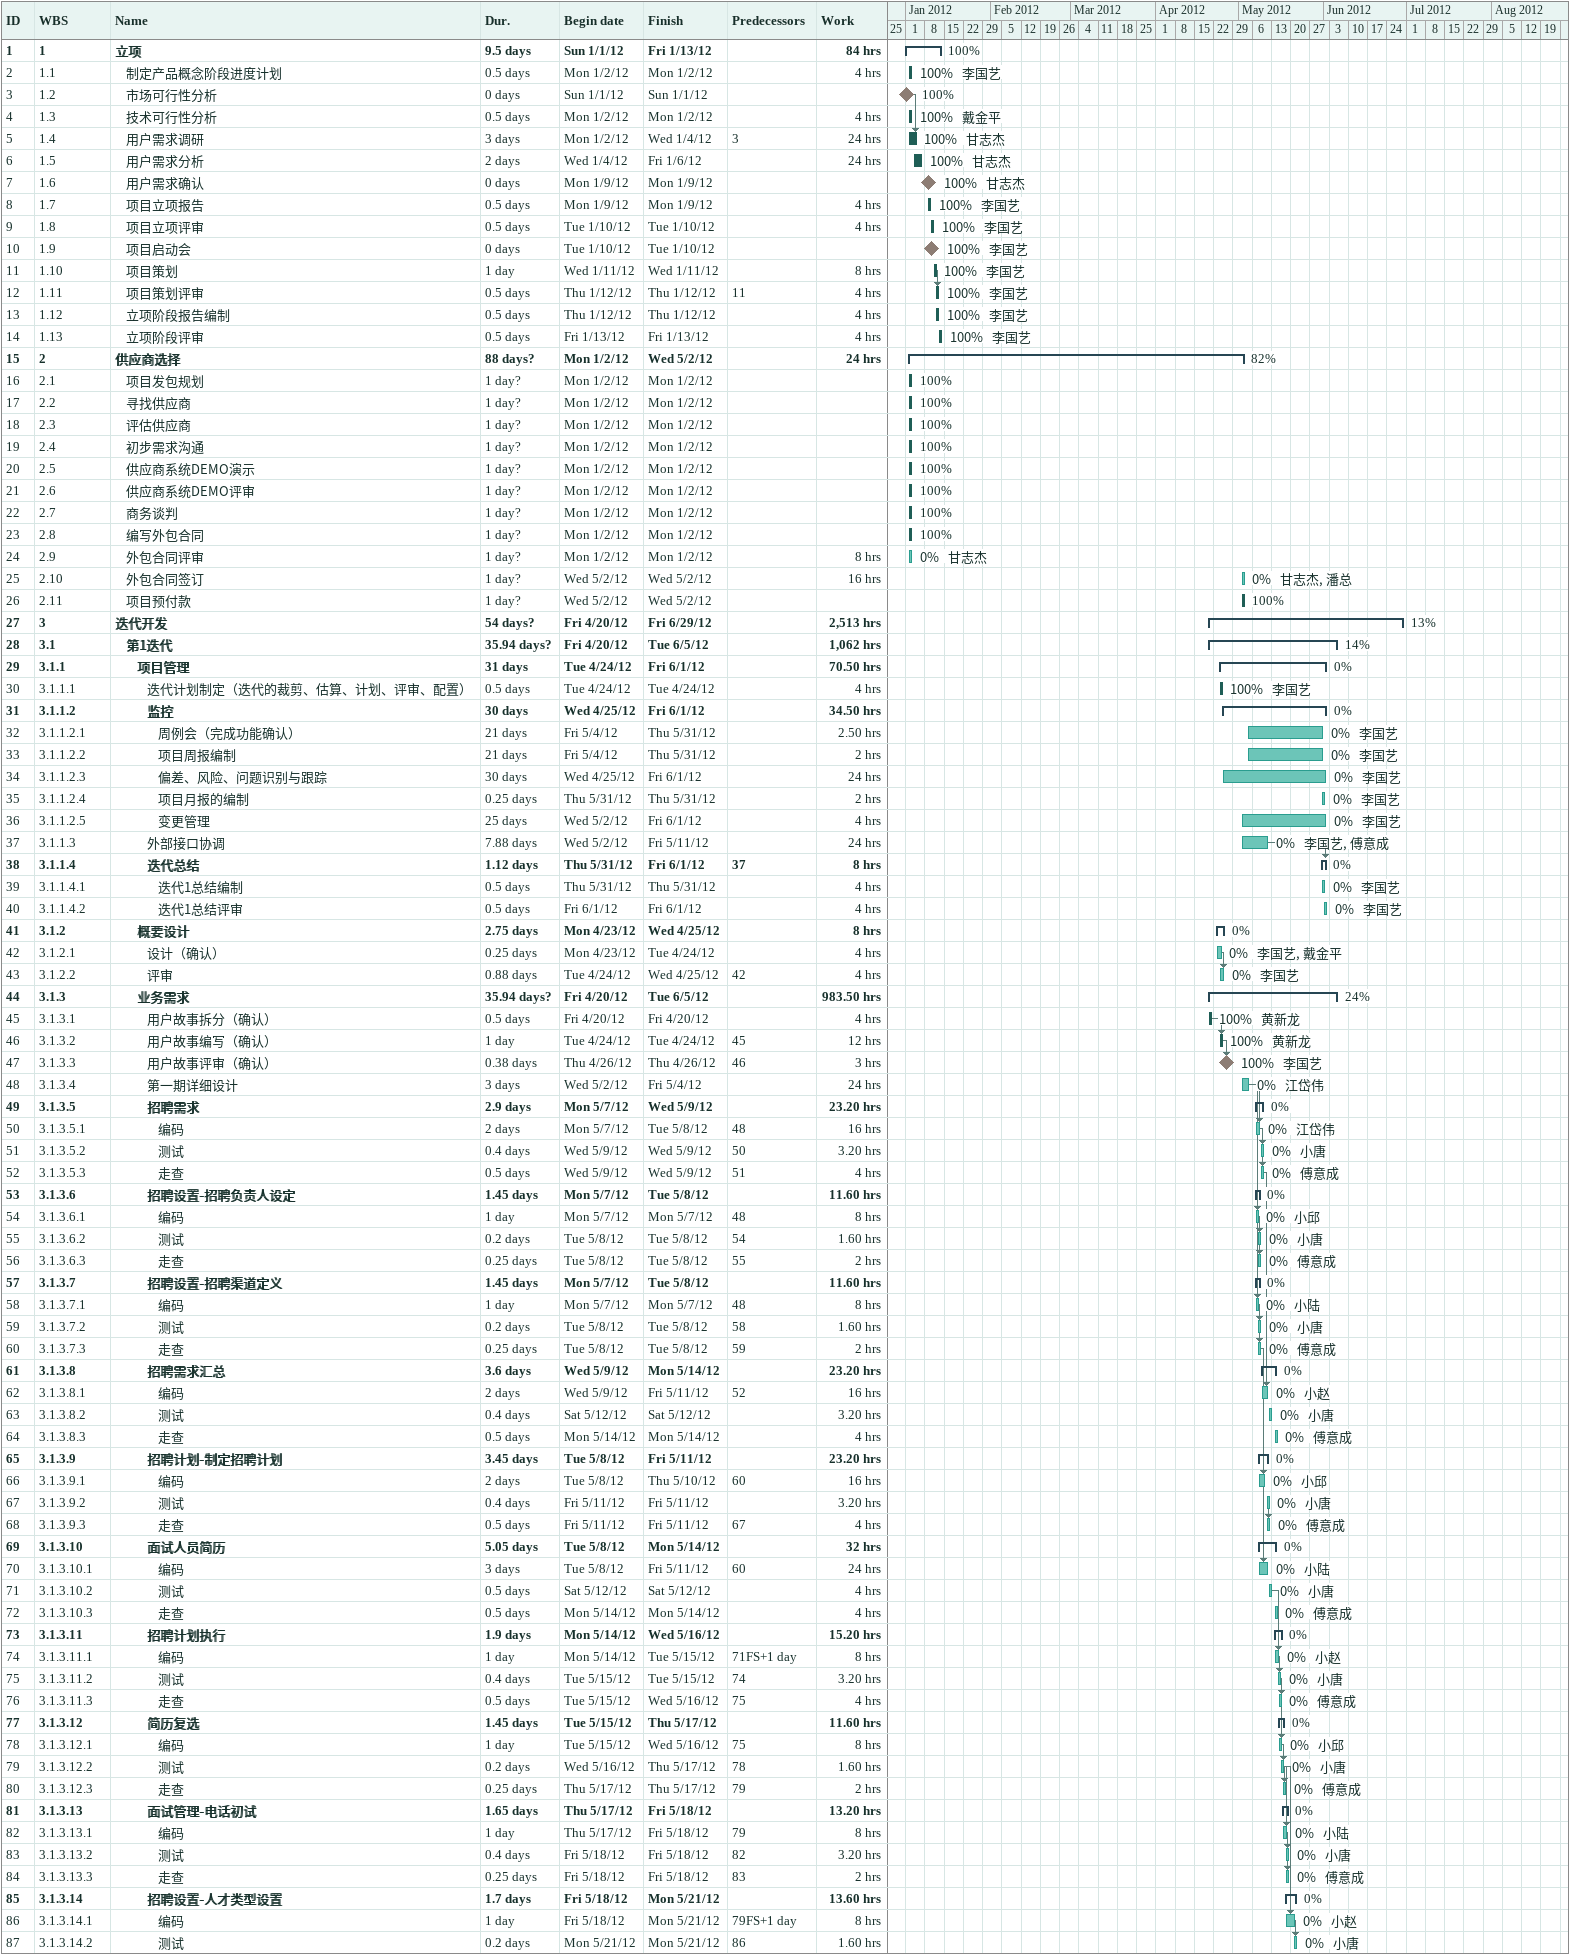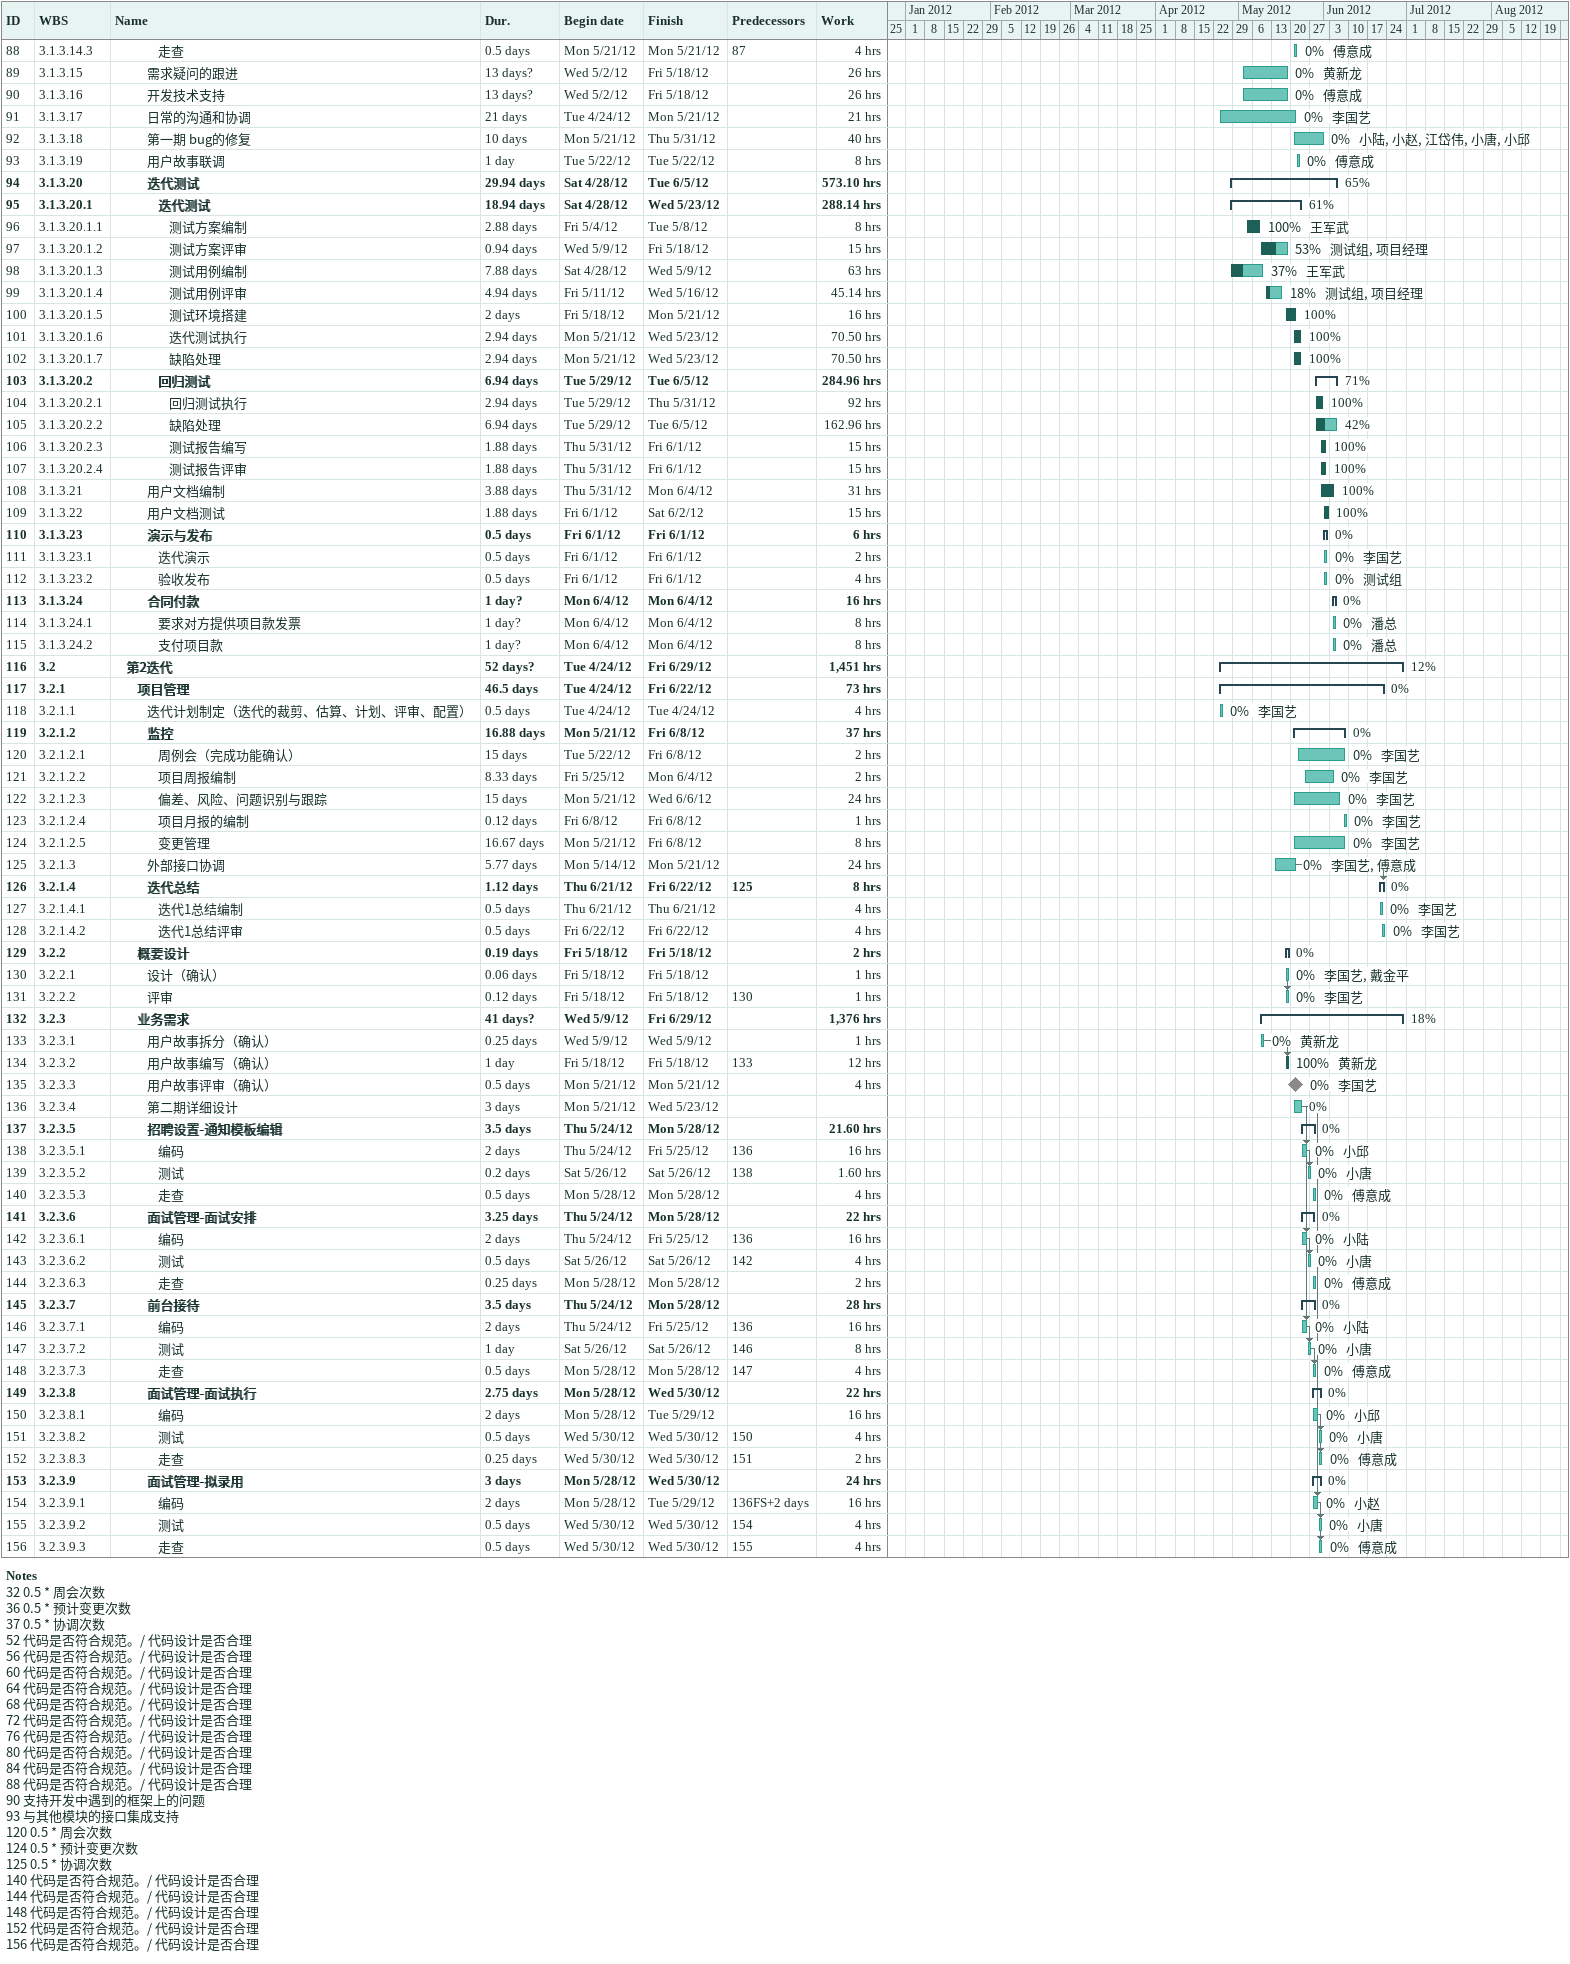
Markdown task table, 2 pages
| ID | WBS | Task | Duration | Start | Finish | Predecessors | Resources | % complete | Work (h) |
|---|---|---|---|---|---|---|---|---|---|
| 1 | 1 | **立项** | 9.5d | 2012-01-01 | 2012-01-13 |  |  | 100 | 84 |
| 2 | 1.1 | 制定产品概念阶段进度计划 | 0.5d | 2012-01-02 | 2012-01-02 |  | 李国艺 | 100 | 4 |
| 3 | 1.2 | 市场可行性分析 | 0d | 2012-01-01 | 2012-01-01 |  |  | 100 |  |
| 4 | 1.3 | 技术可行性分析 | 0.5d | 2012-01-02 | 2012-01-02 |  | 戴金平 | 100 | 4 |
| 5 | 1.4 | 用户需求调研 | 3d | 2012-01-02 | 2012-01-04 | 3 | 甘志杰 | 100 | 24 |
| 6 | 1.5 | 用户需求分析 | 2d | 2012-01-04 | 2012-01-06 |  | 甘志杰 | 100 | 24 |
| 7 | 1.6 | 用户需求确认 | 0d | 2012-01-09 | 2012-01-09 |  | 甘志杰 | 100 |  |
| 8 | 1.7 | 项目立项报告 | 0.5d | 2012-01-09 | 2012-01-09 |  | 李国艺 | 100 | 4 |
| 9 | 1.8 | 项目立项评审 | 0.5d | 2012-01-10 | 2012-01-10 |  | 李国艺 | 100 | 4 |
| 10 | 1.9 | 项目启动会 | 0d | 2012-01-10 | 2012-01-10 |  | 李国艺 | 100 |  |
| 11 | 1.10 | 项目策划 | 1d | 2012-01-11 | 2012-01-11 |  | 李国艺 | 100 | 8 |
| 12 | 1.11 | 项目策划评审 | 0.5d | 2012-01-12 | 2012-01-12 | 11 | 李国艺 | 100 | 4 |
| 13 | 1.12 | 立项阶段报告编制 | 0.5d | 2012-01-12 | 2012-01-12 |  | 李国艺 | 100 | 4 |
| 14 | 1.13 | 立项阶段评审 | 0.5d | 2012-01-13 | 2012-01-13 |  | 李国艺 | 100 | 4 |
| 15 | 2 | **供应商选择** | 88d? | 2012-01-02 | 2012-05-02 |  |  | 82 | 24 |
| 16 | 2.1 | 项目发包规划 | 1d? | 2012-01-02 | 2012-01-02 |  |  | 100 |  |
| 17 | 2.2 | 寻找供应商 | 1d? | 2012-01-02 | 2012-01-02 |  |  | 100 |  |
| 18 | 2.3 | 评估供应商 | 1d? | 2012-01-02 | 2012-01-02 |  |  | 100 |  |
| 19 | 2.4 | 初步需求沟通 | 1d? | 2012-01-02 | 2012-01-02 |  |  | 100 |  |
| 20 | 2.5 | 供应商系统DEMO演示 | 1d? | 2012-01-02 | 2012-01-02 |  |  | 100 |  |
| 21 | 2.6 | 供应商系统DEMO评审 | 1d? | 2012-01-02 | 2012-01-02 |  |  | 100 |  |
| 22 | 2.7 | 商务谈判 | 1d? | 2012-01-02 | 2012-01-02 |  |  | 100 |  |
| 23 | 2.8 | 编写外包合同 | 1d? | 2012-01-02 | 2012-01-02 |  |  | 100 |  |
| 24 | 2.9 | 外包合同评审 | 1d? | 2012-01-02 | 2012-01-02 |  | 甘志杰 | 0 | 8 |
| 25 | 2.10 | 外包合同签订 | 1d? | 2012-05-02 | 2012-05-02 |  | 甘志杰, 潘总 | 0 | 16 |
| 26 | 2.11 | 项目预付款 | 1d? | 2012-05-02 | 2012-05-02 |  |  | 100 |  |
| 27 | 3 | **迭代开发** | 54d? | 2012-04-20 | 2012-06-29 |  |  | 13 | 2513 |
| 28 | 3.1 | **第1迭代** | 35.94d? | 2012-04-20 | 2012-06-05 |  |  | 14 | 1062 |
| 29 | 3.1.1 | **项目管理** | 31d | 2012-04-24 | 2012-06-01 |  |  | 0 | 70.50 |
| 30 | 3.1.1.1 | 迭代计划制定（迭代的裁剪、估算、计划、评审、配置） | 0.5d | 2012-04-24 | 2012-04-24 |  | 李国艺 | 100 | 4 |
| 31 | 3.1.1.2 | **监控** | 30d | 2012-04-25 | 2012-06-01 |  |  | 0 | 34.50 |
| 32 | 3.1.1.2.1 | 周例会（完成功能确认） | 21d | 2012-05-04 | 2012-05-31 |  | 李国艺 | 0 | 2.50 |
| 33 | 3.1.1.2.2 | 项目周报编制 | 21d | 2012-05-04 | 2012-05-31 |  | 李国艺 | 0 | 2 |
| 34 | 3.1.1.2.3 | 偏差、风险、问题识别与跟踪 | 30d | 2012-04-25 | 2012-06-01 |  | 李国艺 | 0 | 24 |
| 35 | 3.1.1.2.4 | 项目月报的编制 | 0.25d | 2012-05-31 | 2012-05-31 |  | 李国艺 | 0 | 2 |
| 36 | 3.1.1.2.5 | 变更管理 | 25d | 2012-05-02 | 2012-06-01 |  | 李国艺 | 0 | 4 |
| 37 | 3.1.1.3 | 外部接口协调 | 7.88d | 2012-05-02 | 2012-05-11 |  | 李国艺, 傅意成 | 0 | 24 |
| 38 | 3.1.1.4 | **迭代总结** | 1.12d | 2012-05-31 | 2012-06-01 | 37 |  | 0 | 8 |
| 39 | 3.1.1.4.1 | 迭代1总结编制 | 0.5d | 2012-05-31 | 2012-05-31 |  | 李国艺 | 0 | 4 |
| 40 | 3.1.1.4.2 | 迭代1总结评审 | 0.5d | 2012-06-01 | 2012-06-01 |  | 李国艺 | 0 | 4 |
| 41 | 3.1.2 | **概要设计** | 2.75d | 2012-04-23 | 2012-04-25 |  |  | 0 | 8 |
| 42 | 3.1.2.1 | 设计（确认） | 0.25d | 2012-04-23 | 2012-04-24 |  | 李国艺, 戴金平 | 0 | 4 |
| 43 | 3.1.2.2 | 评审 | 0.88d | 2012-04-24 | 2012-04-25 | 42 | 李国艺 | 0 | 4 |
| 44 | 3.1.3 | **业务需求** | 35.94d? | 2012-04-20 | 2012-06-05 |  |  | 24 | 983.50 |
| 45 | 3.1.3.1 | 用户故事拆分（确认） | 0.5d | 2012-04-20 | 2012-04-20 |  | 黄新龙 | 100 | 4 |
| 46 | 3.1.3.2 | 用户故事编写（确认） | 1d | 2012-04-24 | 2012-04-24 | 45 | 黄新龙 | 100 | 12 |
| 47 | 3.1.3.3 | 用户故事评审（确认） | 0.38d | 2012-04-26 | 2012-04-26 | 46 | 李国艺 | 100 | 3 |
| 48 | 3.1.3.4 | 第一期详细设计 | 3d | 2012-05-02 | 2012-05-04 |  | 江岱伟 | 0 | 24 |
| 49 | 3.1.3.5 | **招聘需求** | 2.9d | 2012-05-07 | 2012-05-09 |  |  | 0 | 23.20 |
| 50 | 3.1.3.5.1 | 编码 | 2d | 2012-05-07 | 2012-05-08 | 48 | 江岱伟 | 0 | 16 |
| 51 | 3.1.3.5.2 | 测试 | 0.4d | 2012-05-09 | 2012-05-09 | 50 | 小唐 | 0 | 3.20 |
| 52 | 3.1.3.5.3 | 走查 | 0.5d | 2012-05-09 | 2012-05-09 | 51 | 傅意成 | 0 | 4 |
| 53 | 3.1.3.6 | **招聘设置-招聘负责人设定** | 1.45d | 2012-05-07 | 2012-05-08 |  |  | 0 | 11.60 |
| 54 | 3.1.3.6.1 | 编码 | 1d | 2012-05-07 | 2012-05-07 | 48 | 小邱 | 0 | 8 |
| 55 | 3.1.3.6.2 | 测试 | 0.2d | 2012-05-08 | 2012-05-08 | 54 | 小唐 | 0 | 1.60 |
| 56 | 3.1.3.6.3 | 走查 | 0.25d | 2012-05-08 | 2012-05-08 | 55 | 傅意成 | 0 | 2 |
| 57 | 3.1.3.7 | **招聘设置-招聘渠道定义** | 1.45d | 2012-05-07 | 2012-05-08 |  |  | 0 | 11.60 |
| 58 | 3.1.3.7.1 | 编码 | 1d | 2012-05-07 | 2012-05-07 | 48 | 小陆 | 0 | 8 |
| 59 | 3.1.3.7.2 | 测试 | 0.2d | 2012-05-08 | 2012-05-08 | 58 | 小唐 | 0 | 1.60 |
| 60 | 3.1.3.7.3 | 走查 | 0.25d | 2012-05-08 | 2012-05-08 | 59 | 傅意成 | 0 | 2 |
| 61 | 3.1.3.8 | **招聘需求汇总** | 3.6d | 2012-05-09 | 2012-05-14 |  |  | 0 | 23.20 |
| 62 | 3.1.3.8.1 | 编码 | 2d | 2012-05-09 | 2012-05-11 | 52 | 小赵 | 0 | 16 |
| 63 | 3.1.3.8.2 | 测试 | 0.4d | 2012-05-12 | 2012-05-12 |  | 小唐 | 0 | 3.20 |
| 64 | 3.1.3.8.3 | 走查 | 0.5d | 2012-05-14 | 2012-05-14 |  | 傅意成 | 0 | 4 |
| 65 | 3.1.3.9 | **招聘计划-制定招聘计划** | 3.45d | 2012-05-08 | 2012-05-11 |  |  | 0 | 23.20 |
| 66 | 3.1.3.9.1 | 编码 | 2d | 2012-05-08 | 2012-05-10 | 60 | 小邱 | 0 | 16 |
| 67 | 3.1.3.9.2 | 测试 | 0.4d | 2012-05-11 | 2012-05-11 |  | 小唐 | 0 | 3.20 |
| 68 | 3.1.3.9.3 | 走查 | 0.5d | 2012-05-11 | 2012-05-11 | 67 | 傅意成 | 0 | 4 |
| 69 | 3.1.3.10 | **面试人员简历** | 5.05d | 2012-05-08 | 2012-05-14 |  |  | 0 | 32 |
| 70 | 3.1.3.10.1 | 编码 | 3d | 2012-05-08 | 2012-05-11 | 60 | 小陆 | 0 | 24 |
| 71 | 3.1.3.10.2 | 测试 | 0.5d | 2012-05-12 | 2012-05-12 |  | 小唐 | 0 | 4 |
| 72 | 3.1.3.10.3 | 走查 | 0.5d | 2012-05-14 | 2012-05-14 |  | 傅意成 | 0 | 4 |
| 73 | 3.1.3.11 | **招聘计划执行** | 1.9d | 2012-05-14 | 2012-05-16 |  |  | 0 | 15.20 |
| 74 | 3.1.3.11.1 | 编码 | 1d | 2012-05-14 | 2012-05-15 | 71FS+1d | 小赵 | 0 | 8 |
| 75 | 3.1.3.11.2 | 测试 | 0.4d | 2012-05-15 | 2012-05-15 | 74 | 小唐 | 0 | 3.20 |
| 76 | 3.1.3.11.3 | 走查 | 0.5d | 2012-05-15 | 2012-05-16 | 75 | 傅意成 | 0 | 4 |
| 77 | 3.1.3.12 | **简历复选** | 1.45d | 2012-05-15 | 2012-05-17 |  |  | 0 | 11.60 |
| 78 | 3.1.3.12.1 | 编码 | 1d | 2012-05-15 | 2012-05-16 | 75 | 小邱 | 0 | 8 |
| 79 | 3.1.3.12.2 | 测试 | 0.2d | 2012-05-16 | 2012-05-17 | 78 | 小唐 | 0 | 1.60 |
| 80 | 3.1.3.12.3 | 走查 | 0.25d | 2012-05-17 | 2012-05-17 | 79 | 傅意成 | 0 | 2 |
| 81 | 3.1.3.13 | **面试管理-电话初试** | 1.65d | 2012-05-17 | 2012-05-18 |  |  | 0 | 13.20 |
| 82 | 3.1.3.13.1 | 编码 | 1d | 2012-05-17 | 2012-05-18 | 79 | 小陆 | 0 | 8 |
| 83 | 3.1.3.13.2 | 测试 | 0.4d | 2012-05-18 | 2012-05-18 | 82 | 小唐 | 0 | 3.20 |
| 84 | 3.1.3.13.3 | 走查 | 0.25d | 2012-05-18 | 2012-05-18 | 83 | 傅意成 | 0 | 2 |
| 85 | 3.1.3.14 | **招聘设置-人才类型设置** | 1.7d | 2012-05-18 | 2012-05-21 |  |  | 0 | 13.60 |
| 86 | 3.1.3.14.1 | 编码 | 1d | 2012-05-18 | 2012-05-21 | 79FS+1d | 小赵 | 0 | 8 |
| 87 | 3.1.3.14.2 | 测试 | 0.2d | 2012-05-21 | 2012-05-21 | 86 | 小唐 | 0 | 1.60 |
| 88 | 3.1.3.14.3 | 走查 | 0.5d | 2012-05-21 | 2012-05-21 | 87 | 傅意成 | 0 | 4 |
| 89 | 3.1.3.15 | 需求疑问的跟进 | 13d? | 2012-05-02 | 2012-05-18 |  | 黄新龙 | 0 | 26 |
| 90 | 3.1.3.16 | 开发技术支持 | 13d? | 2012-05-02 | 2012-05-18 |  | 傅意成 | 0 | 26 |
| 91 | 3.1.3.17 | 日常的沟通和协调 | 21d | 2012-04-24 | 2012-05-21 |  | 李国艺 | 0 | 21 |
| 92 | 3.1.3.18 | 第一期 bug的修复 | 10d | 2012-05-21 | 2012-05-31 |  | 小陆, 小赵, 江岱伟, 小唐, 小邱 | 0 | 40 |
| 93 | 3.1.3.19 | 用户故事联调 | 1d | 2012-05-22 | 2012-05-22 |  | 傅意成 | 0 | 8 |
| 94 | 3.1.3.20 | **迭代测试** | 29.94d | 2012-04-28 | 2012-06-05 |  |  | 65 | 573.10 |
| 95 | 3.1.3.20.1 | **迭代测试** | 18.94d | 2012-04-28 | 2012-05-23 |  |  | 61 | 288.14 |
| 96 | 3.1.3.20.1.1 | 测试方案编制 | 2.88d | 2012-05-04 | 2012-05-08 |  | 王军武 | 100 | 8 |
| 97 | 3.1.3.20.1.2 | 测试方案评审 | 0.94d | 2012-05-09 | 2012-05-18 |  | 测试组, 项目经理 | 53 | 15 |
| 98 | 3.1.3.20.1.3 | 测试用例编制 | 7.88d | 2012-04-28 | 2012-05-09 |  | 王军武 | 37 | 63 |
| 99 | 3.1.3.20.1.4 | 测试用例评审 | 4.94d | 2012-05-11 | 2012-05-16 |  | 测试组, 项目经理 | 18 | 45.14 |
| 100 | 3.1.3.20.1.5 | 测试环境搭建 | 2d | 2012-05-18 | 2012-05-21 |  |  | 100 | 16 |
| 101 | 3.1.3.20.1.6 | 迭代测试执行 | 2.94d | 2012-05-21 | 2012-05-23 |  |  | 100 | 70.50 |
| 102 | 3.1.3.20.1.7 | 缺陷处理 | 2.94d | 2012-05-21 | 2012-05-23 |  |  | 100 | 70.50 |
| 103 | 3.1.3.20.2 | **回归测试** | 6.94d | 2012-05-29 | 2012-06-05 |  |  | 71 | 284.96 |
| 104 | 3.1.3.20.2.1 | 回归测试执行 | 2.94d | 2012-05-29 | 2012-05-31 |  |  | 100 | 92 |
| 105 | 3.1.3.20.2.2 | 缺陷处理 | 6.94d | 2012-05-29 | 2012-06-05 |  |  | 42 | 162.96 |
| 106 | 3.1.3.20.2.3 | 测试报告编写 | 1.88d | 2012-05-31 | 2012-06-01 |  |  | 100 | 15 |
| 107 | 3.1.3.20.2.4 | 测试报告评审 | 1.88d | 2012-05-31 | 2012-06-01 |  |  | 100 | 15 |
| 108 | 3.1.3.21 | 用户文档编制 | 3.88d | 2012-05-31 | 2012-06-04 |  |  | 100 | 31 |
| 109 | 3.1.3.22 | 用户文档测试 | 1.88d | 2012-06-01 | 2012-06-02 |  |  | 100 | 15 |
| 110 | 3.1.3.23 | **演示与发布** | 0.5d | 2012-06-01 | 2012-06-01 |  |  | 0 | 6 |
| 111 | 3.1.3.23.1 | 迭代演示 | 0.5d | 2012-06-01 | 2012-06-01 |  | 李国艺 | 0 | 2 |
| 112 | 3.1.3.23.2 | 验收发布 | 0.5d | 2012-06-01 | 2012-06-01 |  | 测试组 | 0 | 4 |
| 113 | 3.1.3.24 | **合同付款** | 1d? | 2012-06-04 | 2012-06-04 |  |  | 0 | 16 |
| 114 | 3.1.3.24.1 | 要求对方提供项目款发票 | 1d? | 2012-06-04 | 2012-06-04 |  | 潘总 | 0 | 8 |
| 115 | 3.1.3.24.2 | 支付项目款 | 1d? | 2012-06-04 | 2012-06-04 |  | 潘总 | 0 | 8 |
| 116 | 3.2 | **第2迭代** | 52d? | 2012-04-24 | 2012-06-29 |  |  | 12 | 1451 |
| 117 | 3.2.1 | **项目管理** | 46.5d | 2012-04-24 | 2012-06-22 |  |  | 0 | 73 |
| 118 | 3.2.1.1 | 迭代计划制定（迭代的裁剪、估算、计划、评审、配置） | 0.5d | 2012-04-24 | 2012-04-24 |  | 李国艺 | 0 | 4 |
| 119 | 3.2.1.2 | **监控** | 16.88d | 2012-05-21 | 2012-06-08 |  |  | 0 | 37 |
| 120 | 3.2.1.2.1 | 周例会（完成功能确认） | 15d | 2012-05-22 | 2012-06-08 |  | 李国艺 | 0 | 2 |
| 121 | 3.2.1.2.2 | 项目周报编制 | 8.33d | 2012-05-25 | 2012-06-04 |  | 李国艺 | 0 | 2 |
| 122 | 3.2.1.2.3 | 偏差、风险、问题识别与跟踪 | 15d | 2012-05-21 | 2012-06-06 |  | 李国艺 | 0 | 24 |
| 123 | 3.2.1.2.4 | 项目月报的编制 | 0.12d | 2012-06-08 | 2012-06-08 |  | 李国艺 | 0 | 1 |
| 124 | 3.2.1.2.5 | 变更管理 | 16.67d | 2012-05-21 | 2012-06-08 |  | 李国艺 | 0 | 8 |
| 125 | 3.2.1.3 | 外部接口协调 | 5.77d | 2012-05-14 | 2012-05-21 |  | 李国艺, 傅意成 | 0 | 24 |
| 126 | 3.2.1.4 | **迭代总结** | 1.12d | 2012-06-21 | 2012-06-22 | 125 |  | 0 | 8 |
| 127 | 3.2.1.4.1 | 迭代1总结编制 | 0.5d | 2012-06-21 | 2012-06-21 |  | 李国艺 | 0 | 4 |
| 128 | 3.2.1.4.2 | 迭代1总结评审 | 0.5d | 2012-06-22 | 2012-06-22 |  | 李国艺 | 0 | 4 |
| 129 | 3.2.2 | **概要设计** | 0.19d | 2012-05-18 | 2012-05-18 |  |  | 0 | 2 |
| 130 | 3.2.2.1 | 设计（确认） | 0.06d | 2012-05-18 | 2012-05-18 |  | 李国艺, 戴金平 | 0 | 1 |
| 131 | 3.2.2.2 | 评审 | 0.12d | 2012-05-18 | 2012-05-18 | 130 | 李国艺 | 0 | 1 |
| 132 | 3.2.3 | **业务需求** | 41d? | 2012-05-09 | 2012-06-29 |  |  | 18 | 1376 |
| 133 | 3.2.3.1 | 用户故事拆分（确认） | 0.25d | 2012-05-09 | 2012-05-09 |  | 黄新龙 | 0 | 1 |
| 134 | 3.2.3.2 | 用户故事编写（确认） | 1d | 2012-05-18 | 2012-05-18 | 133 | 黄新龙 | 100 | 12 |
| 135 | 3.2.3.3 | 用户故事评审（确认） | 0.5d | 2012-05-21 | 2012-05-21 |  | 李国艺 | 0 | 4 |
| 136 | 3.2.3.4 | 第二期详细设计 | 3d | 2012-05-21 | 2012-05-23 |  |  | 0 |  |
| 137 | 3.2.3.5 | **招聘设置-通知模板编辑** | 3.5d | 2012-05-24 | 2012-05-28 |  |  | 0 | 21.60 |
| 138 | 3.2.3.5.1 | 编码 | 2d | 2012-05-24 | 2012-05-25 | 136 | 小邱 | 0 | 16 |
| 139 | 3.2.3.5.2 | 测试 | 0.2d | 2012-05-26 | 2012-05-26 | 138 | 小唐 | 0 | 1.60 |
| 140 | 3.2.3.5.3 | 走查 | 0.5d | 2012-05-28 | 2012-05-28 |  | 傅意成 | 0 | 4 |
| 141 | 3.2.3.6 | **面试管理-面试安排** | 3.25d | 2012-05-24 | 2012-05-28 |  |  | 0 | 22 |
| 142 | 3.2.3.6.1 | 编码 | 2d | 2012-05-24 | 2012-05-25 | 136 | 小陆 | 0 | 16 |
| 143 | 3.2.3.6.2 | 测试 | 0.5d | 2012-05-26 | 2012-05-26 | 142 | 小唐 | 0 | 4 |
| 144 | 3.2.3.6.3 | 走查 | 0.25d | 2012-05-28 | 2012-05-28 |  | 傅意成 | 0 | 2 |
| 145 | 3.2.3.7 | **前台接待** | 3.5d | 2012-05-24 | 2012-05-28 |  |  | 0 | 28 |
| 146 | 3.2.3.7.1 | 编码 | 2d | 2012-05-24 | 2012-05-25 | 136 | 小陆 | 0 | 16 |
| 147 | 3.2.3.7.2 | 测试 | 1d | 2012-05-26 | 2012-05-26 | 146 | 小唐 | 0 | 8 |
| 148 | 3.2.3.7.3 | 走查 | 0.5d | 2012-05-28 | 2012-05-28 | 147 | 傅意成 | 0 | 4 |
| 149 | 3.2.3.8 | **面试管理-面试执行** | 2.75d | 2012-05-28 | 2012-05-30 |  |  | 0 | 22 |
| 150 | 3.2.3.8.1 | 编码 | 2d | 2012-05-28 | 2012-05-29 |  | 小邱 | 0 | 16 |
| 151 | 3.2.3.8.2 | 测试 | 0.5d | 2012-05-30 | 2012-05-30 | 150 | 小唐 | 0 | 4 |
| 152 | 3.2.3.8.3 | 走查 | 0.25d | 2012-05-30 | 2012-05-30 | 151 | 傅意成 | 0 | 2 |
| 153 | 3.2.3.9 | **面试管理-拟录用** | 3d | 2012-05-28 | 2012-05-30 |  |  | 0 | 24 |
| 154 | 3.2.3.9.1 | 编码 | 2d | 2012-05-28 | 2012-05-29 | 136FS+2d | 小赵 | 0 | 16 |
| 155 | 3.2.3.9.2 | 测试 | 0.5d | 2012-05-30 | 2012-05-30 | 154 | 小唐 | 0 | 4 |
| 156 | 3.2.3.9.3 | 走查 | 0.5d | 2012-05-30 | 2012-05-30 | 155 | 傅意成 | 0 | 4 |

Notes
- 32: 0.5 * 周会次数
- 36: 0.5 * 预计变更次数
- 37: 0.5 * 协调次数
- 52: 代码是否符合规范。 / 代码设计是否合理
- 56: 代码是否符合规范。 / 代码设计是否合理
- 60: 代码是否符合规范。 / 代码设计是否合理
- 64: 代码是否符合规范。 / 代码设计是否合理
- 68: 代码是否符合规范。 / 代码设计是否合理
- 72: 代码是否符合规范。 / 代码设计是否合理
- 76: 代码是否符合规范。 / 代码设计是否合理
- 80: 代码是否符合规范。 / 代码设计是否合理
- 84: 代码是否符合规范。 / 代码设计是否合理
- 88: 代码是否符合规范。 / 代码设计是否合理
- 90: 支持开发中遇到的框架上的问题
- 93: 与其他模块的接口集成支持
- 120: 0.5 * 周会次数
- 124: 0.5 * 预计变更次数
- 125: 0.5 * 协调次数
- 140: 代码是否符合规范。 / 代码设计是否合理
- 144: 代码是否符合规范。 / 代码设计是否合理
- 148: 代码是否符合规范。 / 代码设计是否合理
- 152: 代码是否符合规范。 / 代码设计是否合理
- 156: 代码是否符合规范。 / 代码设计是否合理
